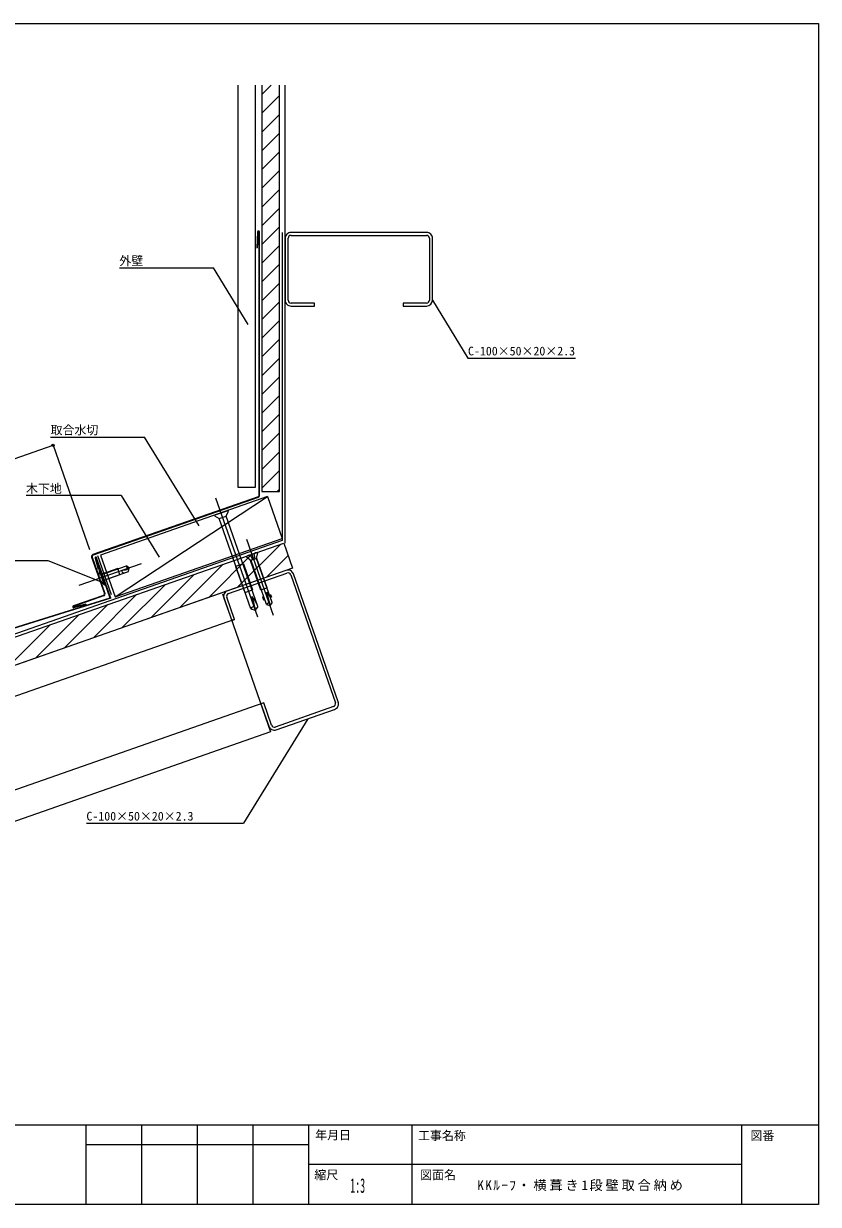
# Model space of a CAD drawing. Units: millimetres, scale not verified. Extents: x -567 to 1761, y -2125 to 401.
# Drawn here: x 27 to 567, y -2125 to -1323 of the extents above; entities that cross this region are included whole.
import ezdxf
from ezdxf.enums import TextEntityAlignment as Align

# ---------------------------------------------------------------- set-up
doc = ezdxf.new("R2010")
doc.units = ezdxf.units.MM
doc.header["$LTSCALE"] = 3
doc.header["$PDMODE"] = 32
doc.header["$PDSIZE"] = 1.5
for name, color, linetype, lineweight in [('0-0_0', 4, 'Continuous', 18), ('0-4_LAYER006', 4, 'Continuous', 18), ('0-5_LAYER007', 4, 'Continuous', 18), ('0-6_LAYER008', 3, 'Continuous', 18)]:
    doc.layers.add(name, color=color, linetype=linetype, lineweight=lineweight)
doc.layers.add('0-3_LAYER004', color=7, linetype='Continuous')
doc.styles.add('ＭＳ ゴシック', font='')
doc.styles.get('ＭＳ ゴシック').set_extended_font_data('MS Gothic')

# ---------------------------------------------------------------- blocks, each defined once
blk = doc.blocks.new('GROUP_7(3)')
at = {"layer": '0-5_LAYER007'}
for p, q in [((189.074, 352.76), (195.548, 359.233)), ((189.074, 340.032), (201.074, 352.032)), ((189.074, 327.304), (201.074, 339.304)), ((189.074, 314.576), (201.074, 326.576)), ((189.074, 301.848), (201.074, 313.848)), ((189.074, 289.12), (201.074, 301.12)), ((189.074, 276.392), (201.074, 288.392)), ((189.074, 263.664), (201.074, 275.664)), ((189.074, 250.936), (201.074, 262.936)), ((189.074, 238.208), (201.074, 250.208)), ((189.074, 225.48), (201.074, 237.48)), ((189.074, 212.752), (201.074, 224.752)), ((189.074, 200.024), (201.074, 212.024)), ((189.074, 187.297), (201.074, 199.297)), ((189.074, 174.569), (201.074, 186.569)), ((189.074, 161.841), (201.074, 173.841)), ((189.074, 149.113), (201.074, 161.113)), ((189.074, 136.385), (201.074, 148.385)), ((189.074, 123.657), (201.074, 135.657)), ((189.074, 110.929), (201.074, 122.929)), ((189.074, 98.201), (201.074, 110.201)), ((189.074, 85.473), (201.074, 97.473)), ((199.506, 83.177), (201.074, 84.745))]:
    blk.add_line(p, q, dxfattribs=at)
blk = doc.blocks.new('GROUP_8(3)')
at = {"layer": '0-3_LAYER004'}
for p, q in [((196.949, -0.927), (178.888, 50.674)), ((178.631, 39.3), (186.182, 41.943)), ((181.148, 40.181), (183.033, 36.815)), ((183.665, 41.062), (184.291, 37.255)), ((185.55, 37.696), (186.347, 41.471)), ((186.347, 41.471), (186.182, 41.943)), ((178.796, 38.828), (178.631, 39.3)), ((178.796, 38.828), (181.774, 36.374)), ((185.833, 37.795), (181.491, 36.275)), ((188.494, 16.265), (181.491, 36.275)), ((192.266, 6.397), (181.774, 36.374)), ((196.042, 7.718), (185.55, 37.696)), ((192.836, 17.785), (185.833, 37.795)), ((192.836, 17.785), (188.494, 16.265)), ((194.15, 8.758), (192.493, 14.89)), ((192.266, 6.397), (194.63, 5.699)), ((196.042, 7.718), (194.63, 5.699))]:
    blk.add_line(p, q, dxfattribs=at)
for points in [[(190.429, 11.645), (189.644, 11.37), (190.283, 9.546), (191.068, 9.821)], [(194.205, 12.966), (194.99, 13.241), (195.629, 11.417), (194.843, 11.142)]]:
    blk.add_lwpolyline(points, dxfattribs=at)
for centre, radius, start, end in [((183.002, 38.921), 1.802, 65.54816, 153.03193), ((185.576, 39.507), 2.111, 68.55755, 150.02254), ((180.632, 37.752), 2.128, 68.95838, 149.62171), ((173.574, -0.948), 24.674, 31.99767, 39.93432), ((186.124, 5.933), 8.508, 358.42116, 19.39149), ((194.164, 5.428), 2.131, 81.44648, 152.95135)]:
    blk.add_arc(centre, radius, start, end, dxfattribs=at)
blk = doc.blocks.new('GROUP_9(3)')
at = {"layer": '0-3_LAYER004'}
for p, q in [((186.297, -2.123), (157.99, 78.756)), ((156.789, 67.053), (166.227, 70.356)), ((156.954, 66.581), (156.789, 67.053)), ((156.954, 66.581), (160.205, 64.858)), ((160.205, 64.858), (164.925, 66.51)), ((181.678, 3.507), (160.205, 64.858)), ((164.925, 66.51), (166.392, 69.884)), ((186.398, 5.158), (164.925, 66.51)), ((166.392, 69.884), (166.227, 70.356)), ((176.572, 34.14), (171.286, 32.29)), ((171.286, 32.29), (177.497, 14.546)), ((176.572, 34.14), (182.782, 16.396)), ((177.497, 14.546), (182.782, 16.396)), ((184.153, 5.694), (182.496, 11.826)), ((181.678, 3.507), (184.632, 2.634)), ((186.398, 5.158), (184.632, 2.634))]:
    blk.add_line(p, q, dxfattribs=at)
for centre, radius, start, end in [((163.687, -4.144), 24.674, 27.16307, 39.93432), ((184.177, 2.001), 2.918, 85.8828, 148.93004), ((176.127, 2.869), 8.508, 358.42116, 19.39149)]:
    blk.add_arc(centre, radius, start, end, dxfattribs=at)
blk = doc.blocks.new('GROUP_12(1)')
at = {"layer": '0-3_LAYER004'}
for p, q in [((107.093, 34.028), (64.932, 19.272)), ((80.481, 26.833), (97.308, 32.722)), ((78.678, 24.428), (79.403, 24.682)), ((78.758, 29.938), (79.439, 29.808)), ((82.392, 19.556), (78.758, 29.938)), ((78.893, 23.813), (79.618, 24.067)), ((79.618, 24.067), (79.403, 24.682)), ((82.843, 20.082), (79.439, 29.808)), ((91.236, 30.915), (80.382, 27.116)), ((81.802, 23.057), (98.544, 28.917)), ((92.756, 26.573), (81.901, 22.774)), ((92.756, 26.573), (91.236, 30.915)), ((94.821, 28.144), (95.87, 27.981)), ((99.075, 31.222), (98.207, 30.634)), ((82.392, 19.556), (82.843, 20.082))]:
    blk.add_line(p, q, dxfattribs=at)
blk.add_lwpolyline([(98.544, 28.917), (99.075, 31.222), (97.308, 32.722)], dxfattribs=at)
for centre, radius, start, end in [((98.972, 32.201), 1.744, 162.60427, 243.98851), ((85.171, 26.274), 6.743, 165.1394, 234.91167), ((90.78, 28.318), 12.13, 172.32676, 181.48654), ((95.008, 28.994), 0.871, 103.16163, 257.57326), ((94.625, 38.325), 8.484, 271.25186, 294.97744), ((90.78, 28.318), 12.13, 218.56452, 226.25333)]:
    blk.add_arc(centre, radius, start, end, dxfattribs=at)
blk = doc.blocks.new('GROUP_14(1)')
at = {"layer": '0-5_LAYER007'}
blk.add_lwpolyline([(189.074, 359.233), (189.074, 83.177), (201.074, 83.177), (201.074, 359.233)], dxfattribs=at)
blk = doc.blocks.new('GROUP_19')
at = {"layer": '0-4_LAYER006', "color": 2}
blk.add_lwpolyline([(172.806, 359.066), (172.806, 86.075), (184.806, 86.075), (184.806, 359.066)], dxfattribs=at)
blk = doc.blocks.new('GROUP_20')
at = {"layer": '0-6_LAYER008', "color": 7}
blk.add_lwpolyline([(195.674, -75.516), (190.389, -60.414), (188.501, -61.075), (193.787, -76.176)], dxfattribs=at)
blk = doc.blocks.new('GROUP_21')
at = {"layer": '0-6_LAYER008', "color": 7}
blk.add_lwpolyline([(163.394, 10.659), (168.68, -4.443), (170.568, -3.782)], dxfattribs=at)
blk = doc.blocks.new('GROUP_22')
at = {"layer": '0-6_LAYER008', "color": 7}
blk.add_lwpolyline([(300.968, 211.137), (284.968, 211.137), (284.968, 209.137), (300.968, 209.137)], dxfattribs=at)
blk = doc.blocks.new('GROUP_23')
at = {"layer": '0-6_LAYER008', "color": 7}
blk.add_lwpolyline([(208.968, 209.137), (224.968, 209.137), (224.968, 211.137)], dxfattribs=at)

msp = doc.modelspace()

# ---------------------------------------------------------------- linework, layer by layer
at = {"layer": '0-0_0', "color": 7}
for p, q in [((204.968, -1675.631), (204.968, -1364.567)), ((300.968, -1464.663), (208.968, -1464.663)), ((208.968, -1466.663), (300.968, -1466.663)), ((204.968, -1468.663), (204.968, -1510.663)), ((206.968, -1510.663), (206.968, -1468.663)), ((302.968, -1468.663), (302.968, -1510.663)), ((304.968, -1510.663), (304.968, -1468.663)), ((224.968, -1512.663), (208.968, -1512.663)), ((205.49, -1694.17), (165.848, -1708.044)), ((166.509, -1709.932), (206.151, -1696.057)), ((208.7, -1697.285), (239.092, -1784.119)), ((240.98, -1783.459), (210.587, -1696.624)), ((165.848, -1708.044), (-293.376, -1868.773)), ((162.312, -1710.05), (195.108, -1803.752)), ((170.568, -1727.582), (165.282, -1712.481)), ((170.568, -1727.582), (-288.657, -1888.311)), ((190.389, -1784.214), (-268.836, -1944.943)), ((237.865, -1786.668), (198.223, -1800.543)), ((198.883, -1802.43), (238.526, -1788.556)), ((195.108, -1803.752), (-260.341, -1963.159)), ((-567, -2070.75), (567, -2070.75)), ((69.525, -2070.75), (69.525, -2124.75)), ((107.325, -2070.75), (107.325, -2124.75)), ((145.125, -2070.75), (145.125, -2124.75)), ((182.925, -2070.75), (182.925, -2124.75)), ((220.725, -2070.75), (220.725, -2124.75)), ((290.925, -2070.75), (290.925, -2124.75)), ((514.857, -2070.75), (514.857, -2124.75)), ((220.725, -2084.25), (69.525, -2084.25)), ((514.857, -2097.75), (220.725, -2097.75))]:
    msp.add_line(p, q, dxfattribs=at)
at = {"layer": '0-0_0', "color": 3}
for p, q in [((186.275, -1464.379), (185.609, -1475.123)), ((186.674, -1464.404), (186.008, -1475.148)), ((187.2, -1643.275), (187.2, -1464.379)), ((187.6, -1643.275), (187.6, -1464.379)), ((185.609, -1475.123), (186.008, -1475.148)), ((186.53, -1644.219), (74.411, -1683.461)), ((186.662, -1644.596), (74.543, -1683.838)), ((73.552, -1685.245), (82.187, -1709.917)), ((73.929, -1685.113), (82.565, -1709.785)), ((81.574, -1711.192), (61.133, -1718.346)), ((81.706, -1711.569), (61.265, -1718.723)), ((69.705, -1717.141), (61.444, -1719.229)), ((69.803, -1717.529), (61.542, -1719.617)), ((69.705, -1717.141), (69.803, -1717.529))]:
    msp.add_line(p, q, dxfattribs=at)
at = {"layer": '0-0_0'}
for p, q in [((202.844, -1464.663), (202.843, -1673.907)), ((92.375, -1488.712), (156.205, -1488.712)), ((179.841, -1527.224), (156.205, -1488.712)), ((304.968, -1510.663), (329.089, -1549.965)), ((329.089, -1549.965), (401.989, -1549.965)), ((45.681, -1603.657), (109.511, -1603.657)), ((146.518, -1663.955), (109.511, -1603.657)), ((47.353, -1609.18), (72.116, -1679.931)), ((93.673, -1643.401), (28.994, -1643.401)), ((93.673, -1643.401), (119.304, -1685.163)), ((89.58, -1712.055), (192.933, -1644.097)), ((-315.476, -1857.437), (203.97, -1675.631)), ((202.843, -1673.907), (-311.632, -1853.973)), ((153.067, -1712.518), (182.407, -1683.178)), ((172.649, -1705.664), (201.988, -1676.325)), ((-20.004, -1687.534), (43.826, -1687.534)), ((43.826, -1687.534), (83.063, -1703.135)), ((87.052, -1710.886), (77.782, -1684.4)), ((133.486, -1719.371), (162.825, -1690.032)), ((192.23, -1698.811), (206.936, -1684.105)), ((113.904, -1726.225), (143.244, -1696.885)), ((94.323, -1733.078), (123.662, -1703.739)), ((74.741, -1739.932), (104.081, -1710.592)), ((55.16, -1746.785), (84.499, -1717.446)), ((15.997, -1760.492), (45.337, -1731.153)), ((35.579, -1753.639), (64.918, -1724.299)), ((220.294, -1794.95), (176.779, -1865.852)), ((69.998, -1865.852), (176.779, -1865.852))]:
    msp.add_line(p, q, dxfattribs=at)
at = {"layer": '0-0_0', "color": 33}
for p in [(192.933, -1644.097), (89.58, -1712.055)]:
    msp.add_line(p, (202.843, -1672.413), dxfattribs=at)
at = {"layer": '0-0_0', "color": 1}
for p, q in [((75.956, -1685.896), (77.974, -1693.366)), ((76.343, -1685.791), (78.36, -1693.262)), ((86.084, -1712.975), (76.535, -1685.694)), ((86.56, -1713.125), (76.913, -1685.562)), ((85.932, -1712.975), (-90.699, -1767.956)), ((86.629, -1713.125), (-90.688, -1768.319))]:
    msp.add_line(p, q, dxfattribs=at)
at = {"layer": '0-0_0', "color": 7}
msp.add_lwpolyline([(-567, -1322.85), (567, -1322.85), (567, -2124.75), (-567, -2124.75)], close=True, dxfattribs=at)
at = {"layer": '0-0_0'}
for points in [[(-315.903, -1736.32), (-125.275, -1669.6), (47.353, -1609.18)], [(203.97, -1675.631), (209.916, -1692.621), (-309.53, -1874.427)]]:
    msp.add_lwpolyline(points, dxfattribs=at)
at = {"layer": '0-0_0', "color": 33}
msp.add_lwpolyline([(79.67, -1683.739), (89.58, -1712.055), (192.933, -1644.097)], close=True, dxfattribs=at)
at = {"layer": '0-0_0', "color": 3}
for centre, radius, start, end in [((186.937, -1464.379), 0.662, 0, 180), ((186.937, -1464.391), 0.263, 2.69308, 182.69308), ((186.2, -1643.275), 1, 289.29005, 0), ((186.2, -1643.275), 1.4, 289.29005, 0), ((74.873, -1684.782), 1.4, 109.29005, 199.29005), ((74.873, -1684.782), 1, 109.29005, 199.29005), ((81.243, -1710.248), 1, 289.29005, 19.29005), ((81.243, -1710.248), 1.4, 289.29005, 19.29005), ((61.338, -1718.982), 0.668, 107.84994, 287.84994), ((61.355, -1718.976), 0.268, 109.50265, 289.50265)]:
    msp.add_arc(centre, radius, start, end, dxfattribs=at)
at = {"layer": '0-0_0', "color": 7}
for centre, radius, start, end in [((208.968, -1468.663), 4, 89.99991, 180), ((208.968, -1468.663), 2, 89.99991, 180), ((300.968, -1468.663), 4, 359.99991, 90), ((300.968, -1468.663), 2, 359.99981, 90), ((208.968, -1510.663), 4, 179.99991, 270), ((208.968, -1510.663), 2, 179.99991, 270), ((300.968, -1510.663), 2, 270, 0.00009), ((300.968, -1510.663), 4, 270, 360), ((206.812, -1697.945), 4, 19.29, 109.29009), ((206.812, -1697.945), 2, 19.29, 109.29009), ((167.17, -1711.82), 4, 109.29, 199.29009), ((167.17, -1711.82), 2, 109.29, 199.29009), ((237.204, -1784.78), 2, 289.28991, 19.29019), ((237.204, -1784.78), 4, 289.29, 19.29009), ((197.562, -1798.655), 4, 199.29005, 289.29009), ((197.562, -1798.655), 2, 199.29005, 289.29019)]:
    msp.add_arc(centre, radius, start, end, dxfattribs=at)
at = {"layer": '0-0_0', "color": 1}
for radius in [0.507, 0.107]:
    msp.add_arc((76.424, -1685.7), radius, 15.7838, 202.7201, dxfattribs=at)
at = {"layer": '0-0_0'}
msp.add_point((47.353, -1609.18), dxfattribs=at)

# ---------------------------------------------------------------- block references
for name in ['GROUP_19', 'GROUP_7(3)', 'GROUP_14(1)', 'GROUP_23', 'GROUP_22', 'GROUP_9(3)', 'GROUP_8(3)', 'GROUP_12(1)', 'GROUP_21', 'GROUP_20']:
    msp.add_blockref(name, (0, -1723.8), dxfattribs=at)

# ---------------------------------------------------------------- texts
at = {"layer": '0-0_0', "color": 7, "style": 'ＭＳ ゴシック'}
for s, p in [('外壁', (92.375, -1488.712)), ('C-100×50×20×2.3', (329.089, -1549.965)), ('取合水切', (45.681, -1603.657)), ('木下地', (28.994, -1643.401)), ('C-100×50×20×2.3', (69.998, -1865.852)), ('年月日', (225.35, -2082.45)), ('工事名称', (295.2, -2082.85)), ('図番', (520.9, -2082.9)), ('縮尺', (224.8, -2109.45)), ('図面名', (296.65, -2109.45))]:
    msp.add_text(s, height=5.938, dxfattribs=at).set_placement(p, align=Align.BOTTOM_LEFT)
at = {"layer": '0-0_0', "color": 7, "style": 'ＭＳ ゴシック', "width": 0.5}
msp.add_text('1:3', height=9.897, dxfattribs=at).set_placement((249.15, -2119.85), align=Align.BOTTOM_LEFT)
at = {"layer": '0-0_0', "color": 7, "insert": (335.391, -2115.75), "char_height": 6.598, "attachment_point": 7, "style": 'ＭＳ ゴシック'}
msp.add_mtext('\\T1.21;KKﾙｰﾌ・横葺き1段壁取合納め', dxfattribs=at)

doc.saveas('drawing.dxf')
